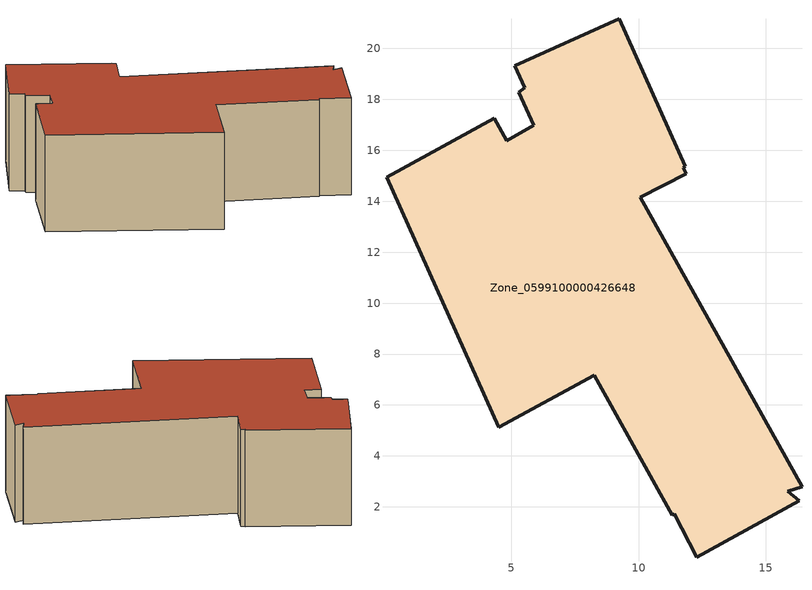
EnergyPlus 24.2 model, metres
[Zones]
Zone_0599100000426648
 floor ground (C_G): 5.13,19.32 9.24,21.17 11.84,15.37 11.75,15.31 11.87,15.08 10.07,14.16 16.41,2.79 15.86,2.62 16.31,2.25 12.28,0.02 11.39,1.73 11.32,1.67 8.26,7.16 4.5,5.12 0.1,14.94 4.33,17.27 4.82,16.37 5.87,16.98 5.3,18.29 5.52,18.47 z0
 wall outside (C_F): 9.24,21.17 5.13,19.32 5.52,18.47 5.3,18.29 5.87,16.98 4.82,16.37 4.33,17.27 0.1,14.94 4.5,5.12 8.26,7.16 11.32,1.67 11.39,1.73 12.28,0.02 16.31,2.25 15.86,2.62 16.41,2.79 10.07,14.16 11.87,15.08 11.75,15.31 11.84,15.37 9.24,21.17 z0:6.34
 roof outside (C_R): 16.41,2.79 10.07,14.16 11.87,15.08 11.75,15.31 11.84,15.37 9.24,21.17 5.13,19.32 5.52,18.47 5.3,18.29 5.87,16.98 4.82,16.37 4.33,17.27 0.1,14.94 4.5,5.12 8.26,7.16 11.32,1.67 11.39,1.73 12.28,0.02 16.31,2.25 15.86,2.62 z6.34
[BUILDING]
Pand.0599100000426648: North Axis=0; Terrain=City; Loads Convergence Tolerance Value=0.04; Temperature Convergence Tolerance Value=0.4; Solar Distribution=FullExterior; Maximum Number of Warmup Days=25; Minimum Number of Warmup Days=1
[Site:Location]
Rotterdam.The.Hague.AP_ZH_NLD Design_Conditions: Latitude=51.96; Longitude=4.45; Time Zone=1; Elevation=-4.5
[SITE:GROUNDTEMPERATURE:BUILDINGSURFACE]
18, 18, 18, 18, 18, 18, 18, 18, 18, 18, 18, 18
[MATERIAL] Thermal Absorptance=0.9; Solar Absorptance=0.7; Visible Absorptance=0.7
Name | Roughness | Thickness | Conductivity | Density | Specific Heat
G.D.2006-2014 | MediumSmooth | 0.15 | 0.06 | 540 | 1210
F.D.2006-2014 | Rough | 0.3 | 0.12 | 1920 | 840
R.D.2006-2014 | MediumRough | 0.2 | 0.08 | 1500 | 1000
[CONSTRUCTION]
C_G: G.D.2006-2014
C_F: F.D.2006-2014
C_R: R.D.2006-2014
[ZONE]
Zone_0599100000426648: Type=1; Multiplier=1; Ceiling Height=Autocalculate; Volume=Autocalculate; Floor Area=autocalculate; Part of Total Floor Area=Yes
[ZONEINFILTRATION:DESIGNFLOWRATE]
Infil_Zone_0599100000426648: Zone or ZoneList or Space or SpaceList=Zone_0599100000426648; Schedule=AlwaysOn; Design Flow Rate Calculation Method=Flow/Area; Flow Rate per Floor Area=0.0021; Constant Term Coefficient=1; Temperature Term Coefficient=0; Velocity Term Coefficient=0; Velocity Squared Term Coefficient=0
[HVACTEMPLATE:ZONE:IDEALLOADSAIRSYSTEM]
Zone_0599100000426648: Maximum Heating Supply Air Temperature=50; Minimum Cooling Supply Air Temperature=13; Maximum Heating Supply Air Humidity Ratio=0.0156; Minimum Cooling Supply Air Humidity Ratio=0.0077; Heating Limit=NoLimit; Cooling Limit=NoLimit; Dehumidification Control Type=ConstantSensibleHeatRatio; Cooling Sensible Heat Ratio=0.7; Dehumidification Setpoint=60; Humidification Control Type=None; Humidification Setpoint=30; Outdoor Air Method=None; Outdoor Air Flow Rate per Person=0.00944; Outdoor Air Flow Rate per Zone Floor Area=0; Outdoor Air Flow Rate per Zone=0; Demand Controlled Ventilation Type=None; Outdoor Air Economizer Type=NoEconomizer; Heat Recovery Type=None; Sensible Heat Recovery Effectiveness=0.7; Latent Heat Recovery Effectiveness=0.65
[ZONECONTROL:THERMOSTAT]
ThermostatControl_Zone_0599100000426648: Zone or ZoneList=Zone_0599100000426648; Control Type Schedule=DualSetpointControlType; Control 1=Thermostat_Zone_0599100000426648; Temperature Difference Between Cutout And Setpoint=0
[THERMOSTATSETPOINT:DUALSETPOINT]
Thermostat_Zone_0599100000426648: Heating Setpoint Temperature Schedule=HeatingSetpoint_Zone_0599100000426648; Cooling Setpoint Temperature Schedule=CoolingSetpoint_Zone_0599100000426648
[SCHEDULE:COMPACT]
HeatingSetpoint_Zone_0599100000426648: Through: 12/31, For: AllDays, Until: 24:00, 21
CoolingSetpoint_Zone_0599100000426648: Through: 12/31, For: AllDays, Until: 24:00, 24
DualSetpointControlType: Through: 12/31, For: AllDays, Until: 24:00, 4
AlwaysOn: Through: 12/31, For: AllDays, Until: 24:00, 1
